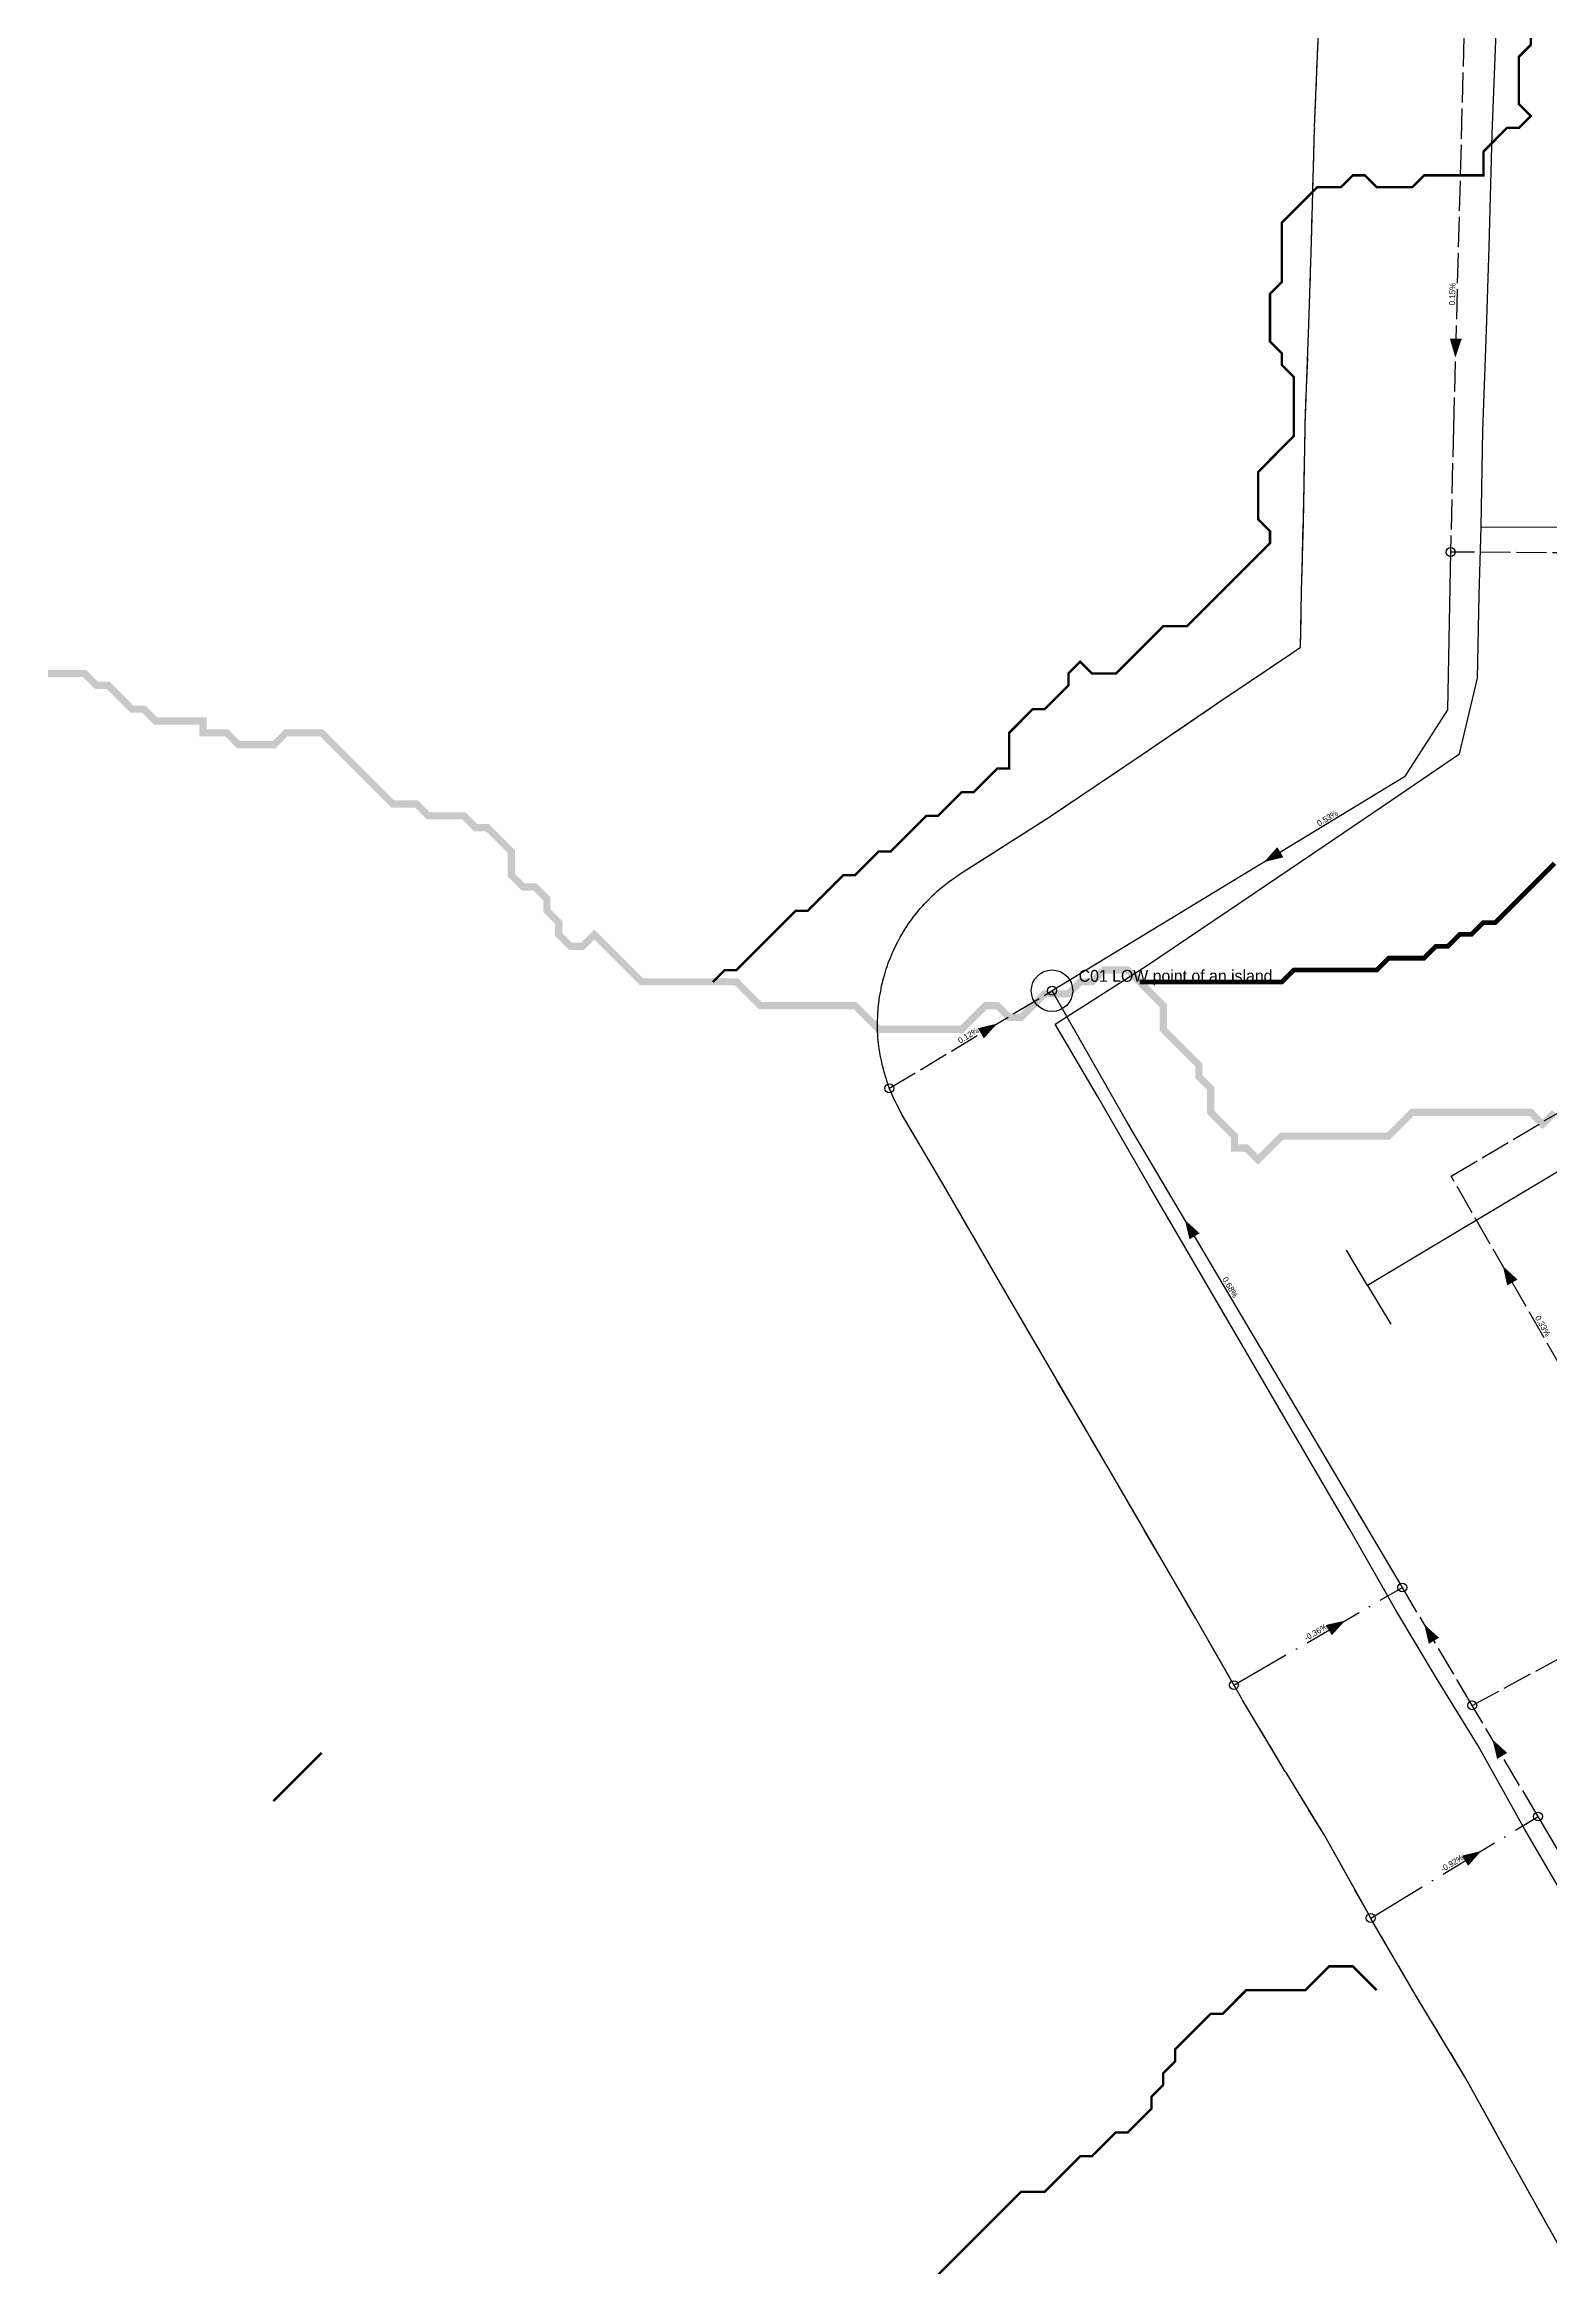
# Model space of a CAD drawing. Header units: metres. Extents: x 441395 to 476894, y 2561381 to 2578972.
# Drawn here: x 444556 to 445065, y 2566411 to 2567161 of the extents above; entities that cross this region are included whole.
import ezdxf
from ezdxf.enums import TextEntityAlignment as Align

# ---------------------------------------------------------------- set-up
doc = ezdxf.new("R2010")
doc.units = ezdxf.units.M
doc.header["$LTSCALE"] = 8
doc.linetypes.add('DASHDOT', pattern=[3.556, 2.54, -0.508, 0, -0.508])
doc.linetypes.add('DASHED', pattern=[1.524, 1.27, -0.254])
for name, color, linetype in [('A_ARROWS', 7, 'Continuous'), ('A_BUILT_2006', 252, 'Continuous'), ('A_CATCHMENTS', 7, 'Continuous'), ('A_ENVELOPE', 3, 'Continuous'), ('A_GRADIENT', 8, 'Continuous'), ('A_JUNCTIONS', 8, 'Continuous'), ('A_OUTLET_LABEL', 7, 'Continuous'), ('A_OUTLETS', 7, 'Continuous'), ('A_RUNS', 7, 'Continuous'), ('A_STREAMS', 5, 'Continuous')]:
    doc.layers.add(name, color=color, linetype=linetype)

msp = doc.modelspace()

# ---------------------------------------------------------------- linework, layer by layer
at = {"layer": 'A_ARROWS', "color": 1}
for points in [[(445032.37, 2567055.61), (445030.54, 2567062.06), (445034.54, 2567061.96)], [(444967.81, 2566885.43), (444972.25, 2566890.46), (444974.32, 2566887.04)], [(444877.7, 2566830.91), (444873.24, 2566825.9), (444871.19, 2566829.33)], [(444941.08, 2566764.68), (444946.06, 2566760.19), (444942.62, 2566758.15)], [(445048.42, 2566749.12), (445053.35, 2566744.57), (445049.89, 2566742.57)], [(444995.21, 2566629.49), (444990.68, 2566624.55), (444988.67, 2566628.02)], [(445021.89, 2566628.19), (445026.88, 2566623.71), (445023.43, 2566621.67)], [(445044.93, 2566589.35), (445049.91, 2566584.86), (445046.47, 2566582.82)], [(445041.13, 2566551.78), (445036.7, 2566546.75), (445034.62, 2566550.17)]]:
    msp.add_solid(points, dxfattribs=at)
at = {"layer": 'A_BUILT_2006', "color": 252}
for points in [[(445044.85, 2567131.12), (445046.44, 2567171.15)], [(445043.77, 2567093), (445044.85, 2567131.12)], [(445042.93, 2567064.74), (445043.77, 2567093)], [(445041.65, 2567030.93), (445042.93, 2567064.74)], [(445041.05, 2566998.57), (445041.65, 2567030.93)], [(445040.47, 2566975.44), (445041.05, 2566998.57)], [(445041.05, 2566998.57), (445080.32, 2566998.47)], [(445039.91, 2566947.47), (445040.47, 2566975.44)], [(445033.75, 2566921.9), (445039.91, 2566947.47)], [(445010.85, 2566906.27), (445033.75, 2566921.9)], [(444988.44, 2566891.17), (445010.85, 2566906.27)], [(444960.32, 2566872.07), (444988.44, 2566891.17)], [(444928.18, 2566850.42), (444960.32, 2566872.07)], [(444897.3, 2566830.73), (444928.18, 2566850.42)], [(444911.57, 2566806.48), (444897.3, 2566830.73)], [(444929.08, 2566776.17), (444911.57, 2566806.48)], [(445089.62, 2566794.52), (445063.74, 2566779.05)], [(445063.74, 2566779.05), (445033.56, 2566761.01)], [(444945.04, 2566748.82), (444929.08, 2566776.17)], [(445033.56, 2566761.01), (445002.68, 2566742.55)], [(444961, 2566721.48), (444945.04, 2566748.82)], [(445002.68, 2566742.55), (444995.62, 2566754.52)], [(445002.68, 2566742.55), (445010.62, 2566729.52)], [(444978.45, 2566691.58), (444961, 2566721.48)], [(444996.75, 2566660.22), (444978.45, 2566691.58)], [(445012.28, 2566633.03), (444996.75, 2566660.22)], [(445026.39, 2566609.57), (445012.28, 2566633.03)], [(445040.07, 2566587.22), (445026.39, 2566609.57)], [(445055.84, 2566559), (445040.07, 2566587.22)], [(445070.2, 2566534.39), (445055.84, 2566559)]]:
    msp.add_lwpolyline(points, dxfattribs=at)
at = {"layer": 'A_CATCHMENTS', "color": 1, "linetype": 'DASHED'}
msp.add_lwpolyline([(445070, 2566413.81), (445051.99, 2566445.96), (445051.9, 2566446.16), (445051.78, 2566446.34), (445035.97, 2566475.05), (445018.86, 2566503.34), (445018.64, 2566503.75), (445018.38, 2566504.15), (445004.02, 2566528.75), (445003.76, 2566529.25), (445003.46, 2566529.73), (444988.28, 2566556.91), (444975.22, 2566578.25), (444975.1, 2566578.45), (444974.98, 2566578.64), (444960.87, 2566602.1), (444960.54, 2566602.7), (444960.17, 2566603.28), (444944.79, 2566630.23), (444926.63, 2566661.33), (444909.18, 2566691.24), (444909.18, 2566691.24), (444909.18, 2566691.24), (444893.22, 2566718.58), (444893.22, 2566718.58), (444893.22, 2566718.58), (444877.26, 2566745.92), (444877.19, 2566746.05), (444877.12, 2566746.16), (444859.73, 2566776.26), (444845.59, 2566800.29), (444844.72, 2566801.95), (444843.79, 2566803.58), (444843.36, 2566804.56), (444842.86, 2566805.51), (444842.15, 2566807.24), (444841.39, 2566808.95), (444841.05, 2566809.97), (444840.65, 2566810.97), (444840.12, 2566812.76), (444839.53, 2566814.54), (444839.29, 2566815.58), (444838.98, 2566816.62), (444838.63, 2566818.45), (444838.22, 2566820.28), (444838.08, 2566821.34), (444837.88, 2566822.4), (444837.71, 2566824.26), (444837.48, 2566826.12), (444837.45, 2566827.19), (444837.35, 2566828.26), (444837.37, 2566830.13), (444837.31, 2566832), (444837.39, 2566833.08), (444837.4, 2566834.15), (444837.6, 2566836.01), (444837.73, 2566837.88), (444837.91, 2566838.94), (444838.02, 2566840.01), (444838.4, 2566841.84), (444838.72, 2566843.68), (444839, 2566844.72), (444839.22, 2566845.77), (444839.77, 2566847.56), (444840.27, 2566849.36), (444840.65, 2566850.37), (444840.97, 2566851.39), (444841.7, 2566853.12), (444842.37, 2566854.86), (444842.85, 2566855.82), (444843.27, 2566856.81), (444844.16, 2566858.46), (444845, 2566860.13), (444845.57, 2566861.04), (444846.09, 2566861.98), (444847.14, 2566863.53), (444848.13, 2566865.12), (444848.79, 2566865.97), (444849.4, 2566866.85), (444850.59, 2566868.29), (444851.74, 2566869.77), (444852.48, 2566870.55), (444853.17, 2566871.38), (444854.5, 2566872.69), (444855.79, 2566874.05), (444856.6, 2566874.75), (444857.36, 2566875.51), (444858.82, 2566876.68), (444860.23, 2566877.91), (444861.11, 2566878.53), (444861.95, 2566879.2), (444863.51, 2566880.23), (444865.04, 2566881.31), (444895.29, 2566900.61), (444926.7, 2566921.76), (444954.71, 2566940.8), (444954.82, 2566940.87), (444954.92, 2566940.94), (444977.18, 2566955.93), (444980.11, 2566957.93), (444980.48, 2566976.64), (444980.49, 2566976.79), (444980.49, 2566976.95), (444981.07, 2566999.88), (444981.66, 2567032.04), (444981.7, 2567032.62), (444981.69, 2567033.2), (444982.97, 2567066.76), (444983.79, 2567094.74), (444984.87, 2567132.82), (444984.9, 2567133.16), (444984.89, 2567133.5), (444986.33, 2567169.59)], dxfattribs=at)
at = {"layer": 'A_ENVELOPE', "color": 3}
msp.add_lwpolyline([(445070, 2566413.81), (445051.99, 2566445.96), (445051.9, 2566446.16), (445051.78, 2566446.34), (445035.97, 2566475.05), (445018.86, 2566503.34), (445018.64, 2566503.75), (445018.38, 2566504.15), (445004.02, 2566528.75), (445003.76, 2566529.25), (445003.46, 2566529.73), (444988.28, 2566556.91), (444975.22, 2566578.25), (444975.1, 2566578.45), (444974.98, 2566578.64), (444960.87, 2566602.1), (444960.54, 2566602.7), (444960.17, 2566603.28), (444944.79, 2566630.23), (444926.63, 2566661.33), (444909.18, 2566691.24), (444909.18, 2566691.24), (444909.18, 2566691.24), (444893.22, 2566718.58), (444893.22, 2566718.58), (444893.22, 2566718.58), (444877.26, 2566745.92), (444877.19, 2566746.05), (444877.12, 2566746.16), (444859.73, 2566776.26), (444845.59, 2566800.29), (444844.72, 2566801.95), (444843.79, 2566803.58), (444843.36, 2566804.56), (444842.86, 2566805.51), (444842.15, 2566807.24), (444841.39, 2566808.95), (444841.05, 2566809.97), (444840.65, 2566810.97), (444840.12, 2566812.76), (444839.53, 2566814.54), (444839.29, 2566815.58), (444838.98, 2566816.62), (444838.63, 2566818.45), (444838.22, 2566820.28), (444838.08, 2566821.34), (444837.88, 2566822.4), (444837.71, 2566824.26), (444837.48, 2566826.12), (444837.45, 2566827.19), (444837.35, 2566828.26), (444837.37, 2566830.13), (444837.31, 2566832), (444837.39, 2566833.08), (444837.4, 2566834.15), (444837.6, 2566836.01), (444837.73, 2566837.88), (444837.91, 2566838.94), (444838.02, 2566840.01), (444838.4, 2566841.84), (444838.72, 2566843.68), (444839, 2566844.72), (444839.22, 2566845.77), (444839.77, 2566847.56), (444840.27, 2566849.36), (444840.65, 2566850.37), (444840.97, 2566851.39), (444841.7, 2566853.12), (444842.37, 2566854.86), (444842.85, 2566855.82), (444843.27, 2566856.81), (444844.16, 2566858.46), (444845, 2566860.13), (444845.57, 2566861.04), (444846.09, 2566861.98), (444847.14, 2566863.53), (444848.13, 2566865.12), (444848.79, 2566865.97), (444849.4, 2566866.85), (444850.59, 2566868.29), (444851.74, 2566869.77), (444852.48, 2566870.55), (444853.17, 2566871.38), (444854.5, 2566872.69), (444855.79, 2566874.05), (444856.6, 2566874.75), (444857.36, 2566875.51), (444858.82, 2566876.68), (444860.23, 2566877.91), (444861.11, 2566878.53), (444861.95, 2566879.2), (444863.51, 2566880.23), (444865.04, 2566881.31), (444895.29, 2566900.61), (444926.7, 2566921.76), (444954.71, 2566940.8), (444954.82, 2566940.87), (444954.92, 2566940.94), (444977.18, 2566955.93), (444980.11, 2566957.93), (444980.48, 2566976.64), (444980.49, 2566976.79), (444980.49, 2566976.95), (444981.07, 2566999.88), (444981.66, 2567032.04), (444981.7, 2567032.62), (444981.69, 2567033.2), (444982.97, 2567066.76), (444983.79, 2567094.74), (444984.87, 2567132.82), (444984.9, 2567133.16), (444984.89, 2567133.5), (444986.48, 2567173.36)], dxfattribs=at)
at = {"layer": 'A_JUNCTIONS'}
for centre in [(445030.78, 2566990.01), (444896.23, 2566842.03), (444841.34, 2566809.09), (445014.5, 2566640.66), (444957.63, 2566607.73), (445038.08, 2566600.9), (445060.31, 2566563.41), (445003.82, 2566529.14)]:
    msp.add_circle(centre, 1.5, dxfattribs=at)
at = {"layer": 'A_OUTLETS', "color": 30}
msp.add_circle((444896.23, 2566842.03), 7, dxfattribs=at)
at = {"layer": 'A_RUNS', "color": 1, "linetype": 'DASHED'}
for points in [[(445035.28, 2567164.01), (445031.74, 2567032.16), (445030.78, 2566990.01)], [(445201.18, 2566933.06), (445075.39, 2566989.71), (445030.78, 2566990.01)], [(444841.34, 2566809.09), (444896.23, 2566842.03)], [(445111.12, 2566640.37), (445030.95, 2566779.43), (445067.1, 2566800.85)], [(445038.08, 2566600.9), (445014.5, 2566640.66)], [(445038.08, 2566600.9), (445111.12, 2566640.37)], [(445060.31, 2566563.41), (445038.08, 2566600.9)]]:
    msp.add_lwpolyline(points, dxfattribs=at)
at = {"layer": 'A_RUNS', "color": 1}
for points in [[(445030.78, 2566990.01), (445029.78, 2566936.8), (445015.26, 2566914.2), (444896.23, 2566842.03)], [(445014.5, 2566640.66), (444921.82, 2566797.21), (444896.23, 2566842.03)], [(445092.97, 2566508.19), (445060.31, 2566563.41)]]:
    msp.add_lwpolyline(points, dxfattribs=at)
at = {"layer": 'A_RUNS', "color": 1, "linetype": 'DASHDOT'}
for points in [[(444957.63, 2566607.73), (445014.5, 2566640.66)], [(445003.82, 2566529.14), (445060.31, 2566563.41)]]:
    msp.add_lwpolyline(points, dxfattribs=at)
at = {"layer": 'A_STREAMS', "color": 5}
for points, const_width in [([(445057.85, 2567165.14), (445057.85, 2567161.14), (445053.84, 2567157.13), (445053.84, 2567153.13), (445053.84, 2567149.13), (445053.84, 2567145.13), (445053.84, 2567141.13), (445057.85, 2567137.13), (445053.84, 2567133.12), (445049.84, 2567133.12), (445045.84, 2567129.12), (445041.84, 2567125.12), (445041.84, 2567121.12), (445041.84, 2567117.12), (445037.84, 2567117.12), (445033.84, 2567117.12), (445029.83, 2567117.12), (445025.83, 2567117.12), (445021.83, 2567117.12), (445017.83, 2567113.12), (445013.83, 2567113.12), (445009.83, 2567113.12), (445005.82, 2567113.12), (445001.82, 2567117.12), (444997.82, 2567117.12), (444993.82, 2567113.12), (444989.82, 2567113.12), (444985.81, 2567113.12), (444981.81, 2567109.11), (444977.81, 2567105.11), (444973.81, 2567101.11), (444973.81, 2567097.11), (444973.81, 2567093.11), (444973.81, 2567089.1), (444973.81, 2567085.1), (444973.81, 2567081.1), (444969.81, 2567077.1), (444969.81, 2567073.1), (444969.81, 2567069.1), (444969.81, 2567065.09), (444969.81, 2567061.09), (444973.81, 2567057.09), (444973.81, 2567053.09), (444977.81, 2567049.09), (444977.81, 2567045.08), (444977.81, 2567041.08), (444977.81, 2567037.08), (444977.81, 2567033.08), (444977.81, 2567029.08), (444973.81, 2567025.08), (444969.81, 2567021.07), (444965.81, 2567017.07), (444965.81, 2567013.07), (444965.81, 2567009.07), (444965.81, 2567005.07), (444965.81, 2567001.07), (444969.81, 2566997.06), (444969.81, 2566993.06), (444965.81, 2566989.06), (444961.8, 2566985.06), (444957.8, 2566981.06), (444953.8, 2566977.05), (444949.8, 2566973.05), (444945.8, 2566969.05), (444941.8, 2566965.05), (444937.79, 2566965.05), (444933.79, 2566965.05), (444929.79, 2566961.05), (444925.79, 2566957.05), (444921.79, 2566953.04), (444917.79, 2566949.04), (444913.78, 2566949.04), (444909.78, 2566949.04), (444905.78, 2566953.04), (444901.78, 2566949.04), (444901.78, 2566945.04), (444897.78, 2566941.04), (444893.77, 2566937.04), (444889.77, 2566937.04), (444885.77, 2566933.03), (444881.77, 2566929.03), (444881.77, 2566925.03), (444881.77, 2566921.03), (444881.77, 2566917.03), (444877.77, 2566917.03), (444873.77, 2566913.03), (444869.76, 2566909.02), (444865.76, 2566909.02), (444861.76, 2566905.02), (444857.76, 2566901.02), (444853.76, 2566901.02), (444849.76, 2566897.02), (444845.75, 2566893.02), (444841.75, 2566889.02), (444837.75, 2566889.02), (444833.75, 2566885.01), (444829.75, 2566881.01), (444825.74, 2566881.01), (444821.74, 2566877.01), (444817.74, 2566873.01), (444813.74, 2566869.01), (444809.74, 2566869.01), (444805.74, 2566865), (444801.73, 2566861), (444797.73, 2566857), (444793.73, 2566853), (444789.73, 2566849), (444785.73, 2566849), (444781.73, 2566845)], 0.8), ([(444781.73, 2566845), (444777.72, 2566845), (444773.72, 2566845), (444769.72, 2566845), (444765.72, 2566845), (444761.72, 2566845), (444757.72, 2566845), (444753.71, 2566849), (444749.71, 2566853), (444745.71, 2566857), (444741.71, 2566861), (444737.71, 2566857), (444733.7, 2566857), (444729.7, 2566861), (444729.7, 2566865), (444725.7, 2566869.01), (444725.7, 2566873.01), (444721.7, 2566877.01), (444717.7, 2566877.01), (444713.7, 2566881.01), (444713.7, 2566885.01), (444713.7, 2566889.02), (444709.69, 2566893.02), (444705.69, 2566897.02), (444701.69, 2566897.02), (444697.69, 2566901.02), (444693.69, 2566901.02), (444689.69, 2566901.02), (444685.68, 2566901.02), (444681.68, 2566905.02), (444677.68, 2566905.02), (444673.68, 2566905.02), (444669.68, 2566909.02), (444665.68, 2566913.03), (444661.67, 2566917.03), (444657.67, 2566921.03), (444653.67, 2566925.03), (444649.67, 2566929.03), (444645.67, 2566929.03), (444641.66, 2566929.03), (444637.66, 2566929.03), (444633.66, 2566925.03), (444629.66, 2566925.03), (444625.66, 2566925.03), (444621.66, 2566925.03), (444617.65, 2566929.03), (444613.65, 2566929.03), (444609.65, 2566929.03), (444609.65, 2566933.03), (444605.65, 2566933.03), (444601.65, 2566933.03), (444597.65, 2566933.03), (444593.64, 2566933.03), (444589.64, 2566937.04), (444585.64, 2566937.04), (444581.64, 2566941.04), (444577.64, 2566945.04), (444573.63, 2566945.04), (444569.63, 2566949.04), (444565.63, 2566949.04), (444561.63, 2566949.04), (444557.63, 2566949.04), (444557.31, 2566949.04)], 2.4), ([(445065.85, 2566885.01), (445061.85, 2566881.01), (445057.85, 2566877.01), (445053.84, 2566873.01), (445049.84, 2566869.01), (445045.84, 2566865), (445041.84, 2566865), (445037.84, 2566861), (445033.84, 2566861), (445029.83, 2566857), (445025.83, 2566857), (445021.83, 2566853), (445017.83, 2566853), (445013.83, 2566853), (445009.83, 2566853), (445005.82, 2566849), (445001.82, 2566849), (444997.82, 2566849), (444993.82, 2566849), (444989.82, 2566849), (444985.81, 2566849), (444981.81, 2566849), (444977.81, 2566849), (444973.81, 2566845), (444969.81, 2566845), (444965.81, 2566845), (444961.8, 2566845), (444957.8, 2566845), (444953.8, 2566845), (444949.8, 2566845), (444945.8, 2566845), (444941.8, 2566845), (444937.79, 2566845), (444933.79, 2566845), (444929.79, 2566845), (444925.79, 2566845)], 1.6), ([(444925.79, 2566845), (444921.79, 2566849), (444917.79, 2566849), (444913.78, 2566849), (444909.78, 2566845), (444905.78, 2566845), (444901.78, 2566840.99), (444897.78, 2566840.99), (444893.77, 2566840.99), (444889.77, 2566836.99), (444885.77, 2566832.99), (444881.77, 2566832.99), (444877.77, 2566836.99), (444873.77, 2566836.99), (444869.76, 2566832.99), (444865.76, 2566828.99), (444861.76, 2566828.99), (444857.76, 2566828.99), (444853.76, 2566828.99), (444849.76, 2566828.99), (444845.75, 2566828.99), (444841.75, 2566828.99), (444837.75, 2566828.99), (444833.75, 2566832.99), (444829.75, 2566836.99), (444825.74, 2566836.99), (444821.74, 2566836.99), (444817.74, 2566836.99), (444813.74, 2566836.99), (444809.74, 2566836.99), (444805.74, 2566836.99), (444801.73, 2566836.99), (444797.73, 2566836.99), (444793.73, 2566840.99), (444789.73, 2566845), (444785.73, 2566845), (444781.73, 2566845)], 2.4), ([(445065.85, 2566800.98), (445061.85, 2566796.97), (445057.85, 2566800.98), (445053.84, 2566800.98), (445049.84, 2566800.98), (445045.84, 2566800.98), (445041.84, 2566800.98), (445037.84, 2566800.98), (445033.84, 2566800.98), (445029.83, 2566800.98), (445025.83, 2566800.98), (445021.83, 2566800.98), (445017.83, 2566800.98), (445013.83, 2566796.97), (445009.83, 2566792.97), (445005.82, 2566792.97), (445001.82, 2566792.97), (444997.82, 2566792.97), (444993.82, 2566792.97), (444989.82, 2566792.97), (444985.81, 2566792.97), (444981.81, 2566792.97), (444977.81, 2566792.97), (444973.81, 2566792.97), (444969.81, 2566788.97), (444965.81, 2566784.97), (444961.8, 2566788.97), (444957.8, 2566788.97), (444957.8, 2566792.97), (444953.8, 2566796.97), (444949.8, 2566800.98), (444949.8, 2566804.98), (444949.8, 2566808.98), (444945.8, 2566812.98), (444945.8, 2566816.98), (444941.8, 2566820.99), (444937.79, 2566824.99), (444933.79, 2566828.99), (444933.79, 2566832.99), (444933.79, 2566836.99), (444929.79, 2566840.99), (444925.79, 2566845)], 2.4), ([(444649.67, 2566584.88), (444645.67, 2566580.88), (444641.66, 2566576.88), (444637.66, 2566572.87), (444633.66, 2566568.87), (444633.39, 2566568.6)], 0.8), ([(445005.82, 2566504.84), (445001.82, 2566508.85), (444997.82, 2566512.85), (444993.82, 2566512.85), (444989.82, 2566512.85), (444985.81, 2566508.85), (444981.81, 2566504.84), (444977.81, 2566504.84), (444973.81, 2566504.84), (444969.81, 2566504.84), (444965.81, 2566504.84), (444961.8, 2566504.84), (444957.8, 2566500.84), (444953.8, 2566496.84), (444949.8, 2566496.84), (444945.8, 2566492.84), (444941.8, 2566488.84), (444937.79, 2566484.84), (444937.79, 2566480.83), (444933.79, 2566476.83), (444933.79, 2566472.83), (444929.79, 2566468.83), (444929.79, 2566464.83), (444925.79, 2566460.82), (444921.79, 2566456.82), (444917.79, 2566456.82), (444913.78, 2566452.82), (444909.78, 2566448.82), (444905.78, 2566448.82), (444901.78, 2566444.82), (444897.78, 2566440.82), (444893.77, 2566436.81), (444889.77, 2566436.81), (444885.77, 2566436.81), (444881.77, 2566432.81), (444877.77, 2566428.81), (444873.77, 2566424.81), (444869.76, 2566420.81), (444865.76, 2566416.81), (444861.76, 2566412.8), (444857.76, 2566408.8)], 0.8)]:
    msp.add_lwpolyline(points, dxfattribs=dict(at, const_width=const_width))

# ---------------------------------------------------------------- texts
at = {"layer": 'A_GRADIENT', "color": 1}
for s, rotation, p in [('0.15%', 88.46362, (445032.94, 2567077.01)), ('0.53%', 31.22978, (444989.98, 2566898.87)), ('0.12%', 30.96587, (444868.79, 2566825.56)), ('0.68%', 300.62397, (444955.02, 2566741.14)), ('0.33%', 299.96434, (445060.54, 2566728.1)), ('-0.36%', 30.06764, (444986.07, 2566624.19)), ('-0.92%', 31.25014, (445032.07, 2566546.27))]:
    msp.add_text(s, height=2, rotation=rotation, dxfattribs=at).set_placement(p, align=Align.BOTTOM_CENTER)
at = {"layer": 'A_OUTLET_LABEL', "color": 30}
msp.add_text('C01 LOW point of an island', height=4, dxfattribs=at).set_placement((444905.23, 2566845.03))

doc.saveas('drawing.dxf')
